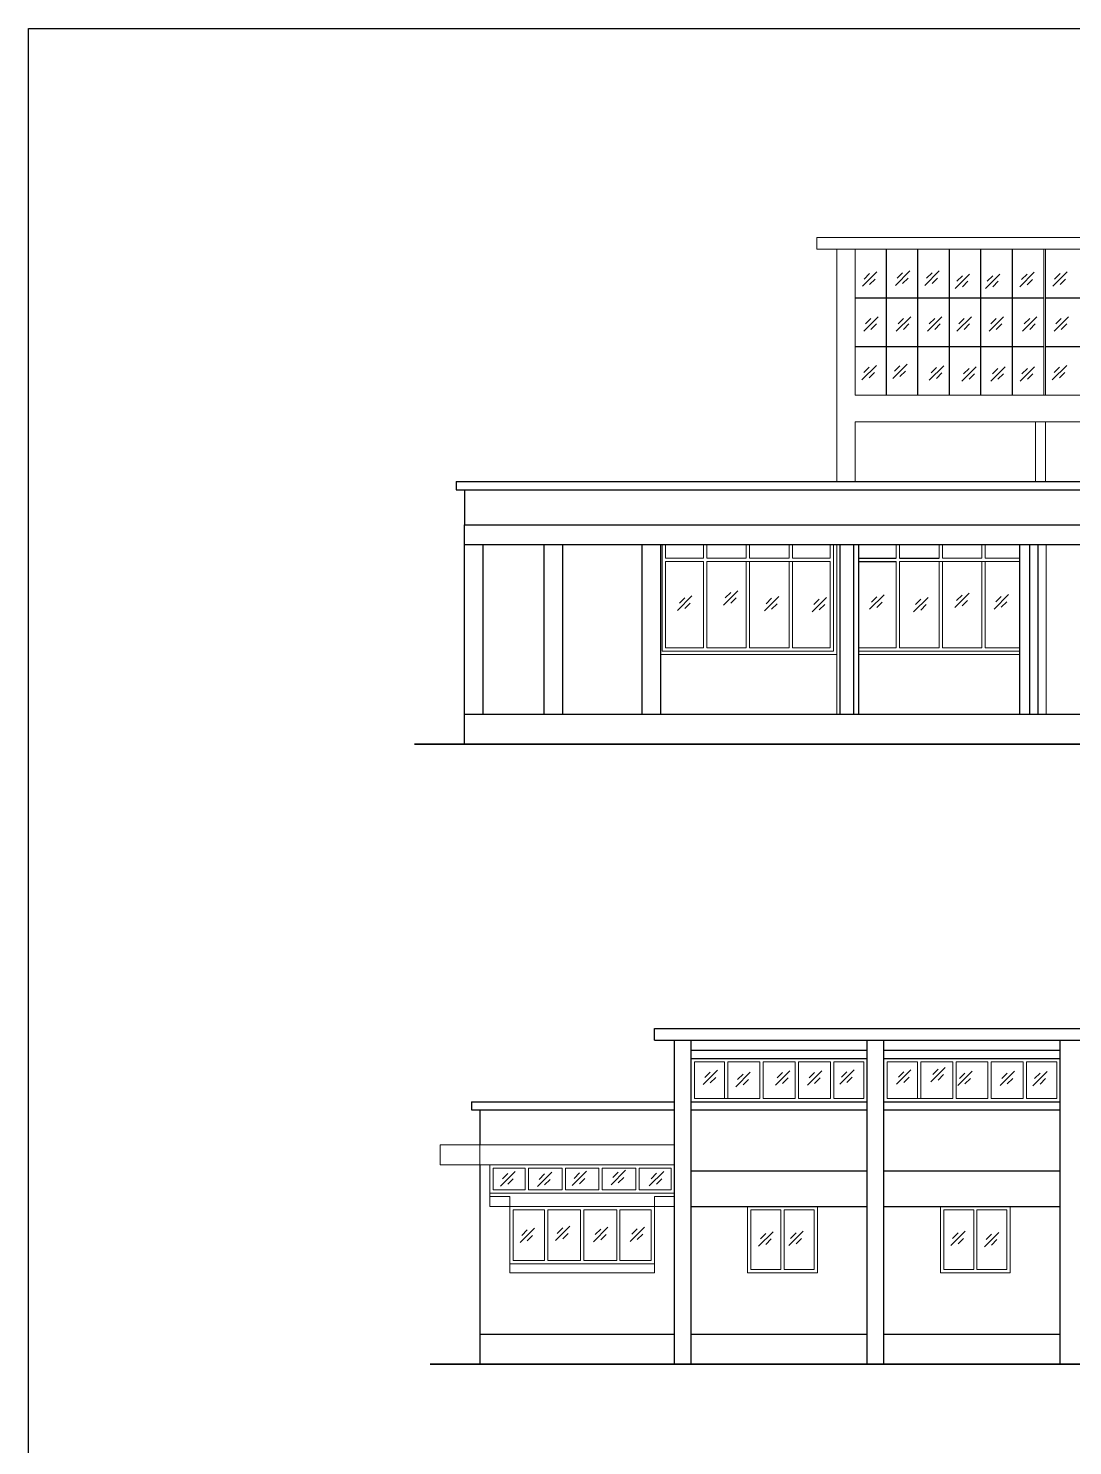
# Model space of a CAD drawing. Header units: inches. Extents: x -6800 to 96653, y -25814 to 17379.
# Drawn here: x 63500 to 64128, y 9762 to 10615 of the extents above; entities that cross this region are included whole.
import ezdxf

# ---------------------------------------------------------------- set-up
doc = ezdxf.new("R2010")
doc.units = ezdxf.units.IN
doc.header["$MEASUREMENT"] = 0
for name, color, linetype, lineweight in [('chajja elev', 4, 'Continuous', 20), ('Column', 101, 'Continuous', 30), ('Const line', 131, 'Continuous', 5), ('ele back', 51, 'Continuous', 15), ('ele front', 30, 'Continuous', 30), ('Glass Panal', 200, 'Continuous', 25), ('Ground level', 210, 'Continuous', 35), ('Opening elevation', 130, 'Continuous', 9), ('Wall', 90, 'Continuous', 30), ('Win ele', 211, 'Continuous', 15)]:
    doc.layers.add(name, color=color, linetype=linetype, lineweight=lineweight)

msp = doc.modelspace()

# ---------------------------------------------------------------- linework, layer by layer
at = {"transparency": 33554651}
for p, q in [((63499.65, 10614.65), (65875.65, 10614.65)), ((63499.65, 8929.85), (63499.65, 10614.65))]:
    msp.add_line(p, q, dxfattribs=at)
at = {"layer": 'chajja elev', "transparency": 33554585}
for p, q in [((63747.29, 9942.65), (63747.29, 9930.65)), ((63771.29, 9942.65), (63747.29, 9942.65)), ((63771.29, 9930.65), (63747.29, 9930.65))]:
    msp.add_line(p, q, dxfattribs=at)
at = {"layer": 'chajja elev', "transparency": 33554651}
for p, q in [((63771.29, 9942.65), (63771.29, 9930.65)), ((63771.29, 9930.65), (63888.29, 9930.65))]:
    msp.add_line(p, q, dxfattribs=at)
at = {"layer": 'chajja elev', "transparency": 33554687}
msp.add_line((63771.29, 9942.65), (63888.29, 9942.65), dxfattribs=at)
at = {"layer": 'Column', "transparency": 33554687}
for p, q in [((63809.97, 10201.83), (63809.97, 10303.83)), ((63820.97, 10303.83), (63820.97, 10201.83)), ((63888.29, 9942.65), (63888.29, 10005.65)), ((63898.29, 9994.65), (63898.29, 10005.65)), ((64004.29, 9810.65), (64004.29, 10005.65)), ((64014.29, 9810.65), (64014.29, 10005.65)), ((64120.29, 9810.65), (64120.29, 10005.65)), ((63898.29, 9968.65), (63898.29, 9994.65)), ((63898.29, 9810.65), (63898.29, 9968.65)), ((63888.29, 9930.65), (63888.29, 9942.65)), ((63888.29, 9810.65), (63888.29, 9930.65))]:
    msp.add_line(p, q, dxfattribs=at)
for points in [[(63761.97, 10201.83), (63761.97, 10303.83)], [(63772.97, 10303.83), (63772.97, 10201.83)], [(63868.97, 10201.83), (63868.97, 10303.83)], [(63879.97, 10303.83), (63879.97, 10201.83)], [(63987.97, 10201.83), (63987.97, 10303.83)], [(63998.97, 10303.83), (63998.97, 10201.83)], [(64095.97, 10201.83), (64095.97, 10303.83)], [(64106.97, 10303.83), (64106.97, 10201.83)]]:
    msp.add_lwpolyline(points, dxfattribs=at)
at = {"layer": 'Const line', "lineweight": 25, "transparency": 33554687}
for p, q in [((63998.97, 10295.83), (64021.72, 10295.83)), ((64023.72, 10295.83), (64047.47, 10295.83)), ((63998.97, 10293.83), (64021.72, 10293.83))]:
    msp.add_line(p, q, dxfattribs=at)
at = {"layer": 'ele back', "transparency": 33554641}
for p, q in [((63973.97, 10488.83), (64935.97, 10488.83)), ((63973.97, 10488.83), (63973.97, 10481.83)), ((63973.97, 10481.83), (64935.97, 10481.83)), ((63985.97, 10481.83), (63985.97, 10341.83)), ((63996.97, 10481.83), (63996.97, 10393.83)), ((64110.47, 10393.83), (64110.47, 10481.83)), ((64111.47, 10393.83), (64111.47, 10481.83)), ((63996.97, 10393.83), (64110.47, 10393.83)), ((64110.47, 10393.83), (64912.97, 10393.83)), ((63996.97, 10377.83), (64912.97, 10377.83)), ((63996.97, 10377.83), (63996.97, 10341.83)), ((64105.47, 10377.83), (64105.47, 10341.83)), ((64111.47, 10377.83), (64111.47, 10341.83))]:
    msp.add_line(p, q, dxfattribs=at)
at = {"layer": 'ele front', "transparency": 33554687}
for p, q in [((63756.97, 10341.83), (63756.97, 10336.83)), ((63756.97, 10341.83), (65083.97, 10341.83)), ((63756.97, 10336.83), (65083.97, 10336.83)), ((63761.97, 10336.83), (63761.97, 10315.83)), ((63761.97, 10201.83), (65078.97, 10201.83)), ((63761.97, 10183.83), (63761.97, 10201.83)), ((63876.29, 10012.65), (64838.29, 10012.65)), ((63876.29, 10005.65), (63876.29, 10012.65)), ((63876.29, 10005.65), (64838.29, 10005.65)), ((63898.29, 9999.65), (64004.29, 9999.65)), ((64014.29, 9999.65), (64120.29, 9999.65)), ((63898.29, 9994.65), (64004.29, 9994.65)), ((64014.29, 9994.65), (64120.29, 9994.65)), ((63766.29, 9968.65), (63888.29, 9968.65)), ((63766.29, 9968.65), (63766.29, 9963.65)), ((63766.29, 9963.65), (63888.29, 9963.65)), ((63771.29, 9963.65), (63771.29, 9942.65)), ((63898.29, 9968.65), (64004.29, 9968.65)), ((63898.29, 9963.65), (64004.29, 9963.65)), ((64014.29, 9968.65), (64120.29, 9968.65)), ((64014.29, 9963.65), (64120.29, 9963.65)), ((63771.29, 9930.65), (63771.29, 9810.65)), ((63898.29, 9927.05), (64004.29, 9927.05)), ((64014.29, 9927.05), (64120.29, 9927.05)), ((63898.29, 9905.65), (64004.29, 9905.65)), ((64014.29, 9905.65), (64120.29, 9905.65))]:
    msp.add_line(p, q, dxfattribs=at)
msp.add_lwpolyline([(63761.97, 10315.83), (65078.97, 10315.83), (65078.97, 10303.83), (63761.97, 10303.83)], close=True, dxfattribs=at)
at = {"layer": 'Glass Panal', "lineweight": 25, "transparency": 33554687}
for p, q in [((64015.88, 10393.83), (64015.88, 10481.83)), ((64034.8, 10393.83), (64034.8, 10481.83)), ((64053.72, 10393.83), (64053.72, 10481.83)), ((64072.63, 10393.83), (64072.63, 10481.83)), ((64091.55, 10393.83), (64091.55, 10481.83)), ((63996.97, 10452.5), (64110.47, 10452.5)), ((64111.47, 10452.5), (64224.97, 10452.5)), ((63996.97, 10423.16), (64110.47, 10423.16)), ((64111.47, 10423.16), (64224.97, 10423.16))]:
    msp.add_line(p, q, dxfattribs=at)
at = {"layer": 'Ground level', "transparency": 33554687}
for p, q in [((65108.97, 10183.83), (63731.97, 10183.83)), ((63771.29, 9810.65), (64943.29, 9810.65))]:
    msp.add_line(p, q, dxfattribs=at)
at = {"layer": 'Ground level', "transparency": 33554651}
msp.add_line((63771.29, 9810.65), (63741.29, 9810.65), dxfattribs=at)
at = {"layer": 'Opening elevation', "lineweight": 5, "transparency": 33554526}
for p, q in [((64001.38, 10459.44), (64010.05, 10468.11)), ((64002.45, 10463.77), (64005.72, 10467.04)), ((64021.22, 10459.97), (64029.9, 10468.65)), ((64022.29, 10464.31), (64025.56, 10467.58)), ((64038.92, 10459.97), (64047.59, 10468.65)), ((64039.99, 10464.31), (64043.26, 10467.58)), ((64057.16, 10458.1), (64065.83, 10466.77)), ((64075.39, 10458.1), (64084.06, 10466.77)), ((64096.04, 10459.17), (64104.71, 10467.84)), ((64097.1, 10463.51), (64100.37, 10466.77)), ((64115.88, 10459.44), (64124.55, 10468.11)), ((64116.95, 10463.77), (64120.22, 10467.04)), ((64005.72, 10460.51), (64008.98, 10463.77)), ((64025.56, 10461.04), (64028.83, 10464.31)), ((64043.26, 10461.04), (64046.52, 10464.31)), ((64058.22, 10462.44), (64061.49, 10465.7)), ((64061.49, 10459.17), (64064.76, 10462.44)), ((64076.46, 10462.44), (64079.72, 10465.7)), ((64079.72, 10459.17), (64082.99, 10462.44)), ((64100.37, 10460.24), (64103.64, 10463.51)), ((64120.22, 10460.51), (64123.48, 10463.77)), ((64002.19, 10432.38), (64010.86, 10441.05)), ((64021.76, 10432.38), (64030.43, 10441.05)), ((64040.53, 10432.38), (64049.2, 10441.05)), ((64058.23, 10432.38), (64066.9, 10441.05)), ((64077.53, 10432.38), (64086.21, 10441.05)), ((64097.65, 10432.38), (64106.32, 10441.05)), ((64116.69, 10432.38), (64125.36, 10441.05)), ((64003.26, 10436.71), (64006.52, 10439.98)), ((64006.52, 10433.45), (64009.79, 10436.71)), ((64022.83, 10436.71), (64026.1, 10439.98)), ((64026.1, 10433.45), (64029.36, 10436.71)), ((64041.6, 10436.71), (64044.87, 10439.98)), ((64044.87, 10433.45), (64048.13, 10436.71)), ((64059.3, 10436.71), (64062.56, 10439.98)), ((64062.56, 10433.45), (64065.83, 10436.71)), ((64078.6, 10436.71), (64081.87, 10439.98)), ((64081.87, 10433.45), (64085.14, 10436.71)), ((64098.71, 10436.71), (64101.98, 10439.98)), ((64101.98, 10433.45), (64105.25, 10436.71)), ((64117.76, 10436.71), (64121.02, 10439.98)), ((64121.02, 10433.45), (64124.29, 10436.71)), ((64001.09, 10403.15), (64009.77, 10411.82)), ((64002.16, 10407.48), (64005.43, 10410.75)), ((64005.43, 10404.22), (64008.7, 10407.48)), ((64019.6, 10403.95), (64028.27, 10412.62)), ((64020.66, 10408.29), (64023.93, 10411.55)), ((64023.93, 10405.02), (64027.2, 10408.29)), ((64041.58, 10402.88), (64050.25, 10411.55)), ((64042.65, 10407.22), (64045.92, 10410.48)), ((64045.92, 10403.95), (64049.19, 10407.22)), ((64061.16, 10402.34), (64069.83, 10411.01)), ((64062.23, 10406.68), (64065.49, 10409.95)), ((64078.59, 10402.34), (64087.26, 10411.01)), ((64079.66, 10406.68), (64082.92, 10409.95)), ((64096.28, 10402.34), (64104.96, 10411.01)), ((64097.35, 10406.68), (64100.62, 10409.95)), ((64115.59, 10403.15), (64124.27, 10411.82)), ((64116.66, 10407.48), (64119.93, 10410.75)), ((64119.93, 10404.22), (64123.2, 10407.48)), ((64065.49, 10403.41), (64068.76, 10406.68)), ((64082.92, 10403.41), (64086.19, 10406.68)), ((64100.62, 10403.41), (64103.89, 10406.68)), ((63890.18, 10264.36), (63898.85, 10273.03)), ((63891.25, 10268.69), (63894.52, 10271.96)), ((63917.81, 10267.54), (63926.48, 10276.21)), ((63918.88, 10271.87), (63922.14, 10275.14)), ((63922.14, 10268.61), (63925.41, 10271.87)), ((63942.42, 10264.02), (63951.09, 10272.7)), ((63943.49, 10268.36), (63946.76, 10271.63)), ((63971.06, 10263.52), (63979.73, 10272.19)), ((63972.12, 10267.86), (63975.39, 10271.12)), ((64005.7, 10264.99), (64014.38, 10273.66)), ((64006.77, 10269.32), (64010.04, 10272.59)), ((64032.17, 10263.49), (64040.84, 10272.16)), ((64033.24, 10267.83), (64036.51, 10271.1)), ((64056.96, 10265.99), (64065.63, 10274.66)), ((64058.03, 10270.33), (64061.3, 10273.59)), ((64061.3, 10267.06), (64064.56, 10270.33)), ((64080.58, 10265.15), (64089.25, 10273.82)), ((64081.65, 10269.49), (64084.91, 10272.76)), ((63894.52, 10265.43), (63897.78, 10268.69)), ((63946.76, 10265.09), (63950.03, 10268.36)), ((63975.39, 10264.59), (63978.66, 10267.86)), ((64010.04, 10266.05), (64013.31, 10269.32)), ((64036.51, 10264.56), (64039.77, 10267.83)), ((64084.91, 10266.22), (64088.18, 10269.49)), ((64042.57, 9980.59), (64051.24, 9989.26)), ((63905.53, 9978.91), (63914.21, 9987.58)), ((63906.6, 9983.25), (63909.87, 9986.51)), ((63909.87, 9979.98), (63913.14, 9983.25)), ((63925.24, 9977.66), (63933.91, 9986.33)), ((63926.31, 9982), (63929.57, 9985.26)), ((63929.57, 9978.73), (63932.84, 9982)), ((63949.01, 9978.6), (63957.68, 9987.27)), ((63950.08, 9982.93), (63953.35, 9986.2)), ((63953.35, 9979.67), (63956.61, 9982.93)), ((63968.3, 9978.6), (63976.97, 9987.27)), ((63969.37, 9982.93), (63972.63, 9986.2)), ((63972.63, 9979.67), (63975.9, 9982.93)), ((63987.69, 9979.12), (63996.36, 9987.79)), ((63988.76, 9983.46), (63992.03, 9986.72)), ((63992.03, 9980.19), (63995.29, 9983.46)), ((64021.92, 9979.12), (64030.59, 9987.79)), ((64022.99, 9983.46), (64026.26, 9986.72)), ((64026.26, 9980.19), (64029.53, 9983.46)), ((64043.63, 9984.92), (64046.9, 9988.19)), ((64046.9, 9981.66), (64050.17, 9984.92)), ((64058.73, 9978.3), (64067.4, 9986.97)), ((64059.79, 9982.63), (64063.06, 9985.9)), ((64063.06, 9979.37), (64066.33, 9982.63)), ((64084.2, 9978.3), (64092.87, 9986.97)), ((64085.27, 9982.63), (64088.53, 9985.9)), ((64088.53, 9979.37), (64091.8, 9982.63)), ((64103.9, 9978.19), (64112.57, 9986.86)), ((64104.97, 9982.53), (64108.24, 9985.8)), ((64108.24, 9979.26), (64111.5, 9982.53)), ((63783.72, 9917.88), (63792.39, 9926.55)), ((63784.79, 9922.21), (63788.06, 9925.48)), ((63788.06, 9918.94), (63791.32, 9922.21)), ((63805.89, 9917.58), (63814.56, 9926.25)), ((63806.96, 9921.91), (63810.22, 9925.18)), ((63810.22, 9918.65), (63813.49, 9921.91)), ((63826.82, 9918.17), (63835.49, 9926.84)), ((63827.89, 9922.5), (63831.15, 9925.77)), ((63831.15, 9919.23), (63834.42, 9922.5)), ((63850.16, 9918.69), (63858.83, 9927.36)), ((63851.23, 9923.02), (63854.5, 9926.29)), ((63854.5, 9919.76), (63857.76, 9923.02)), ((63873.18, 9917.97), (63881.85, 9926.64)), ((63874.25, 9922.31), (63877.51, 9925.57)), ((63877.51, 9919.04), (63880.78, 9922.31)), ((63795.4, 9883.87), (63804.07, 9892.54)), ((63796.47, 9888.21), (63799.73, 9891.47)), ((63799.73, 9884.94), (63803, 9888.21)), ((63816.75, 9885.04), (63825.42, 9893.71)), ((63817.82, 9889.37), (63821.09, 9892.64)), ((63821.09, 9886.11), (63824.35, 9889.37)), ((63839.61, 9884.37), (63848.28, 9893.04)), ((63840.67, 9888.71), (63843.94, 9891.97)), ((63843.94, 9885.44), (63847.21, 9888.71)), ((63861.63, 9884.54), (63870.3, 9893.21)), ((63862.69, 9888.87), (63865.96, 9892.14)), ((63865.96, 9885.61), (63869.23, 9888.87)), ((63938.93, 9881.7), (63947.6, 9890.37)), ((63940, 9886.03), (63943.26, 9889.3)), ((63957.11, 9882.03), (63965.78, 9890.7)), ((63958.18, 9886.36), (63961.45, 9889.63)), ((64054.53, 9882.03), (64063.2, 9890.7)), ((64055.6, 9886.36), (64058.87, 9889.63)), ((64074.72, 9881.31), (64083.39, 9889.99)), ((64075.79, 9885.65), (64079.05, 9888.92)), ((63943.26, 9882.76), (63946.53, 9886.03)), ((63961.45, 9883.1), (63964.71, 9886.36)), ((64058.87, 9883.1), (64062.14, 9886.36)), ((64079.05, 9882.38), (64082.32, 9885.65))]:
    msp.add_line(p, q, dxfattribs=at)
at = {"layer": 'Wall', "transparency": 33554687}
for p, q in [((63995.97, 10303.83), (63995.97, 10201.83)), ((64101.97, 10303.83), (64101.97, 10201.83)), ((63771.29, 9828.65), (63888.29, 9828.65)), ((63898.29, 9828.65), (64004.29, 9828.65)), ((64014.29, 9828.65), (64120.29, 9828.65))]:
    msp.add_line(p, q, dxfattribs=at)
at = {"layer": 'Win ele', "transparency": 33554651}
for p, q in [((63882.97, 10295.83), (63905.72, 10295.83)), ((63905.72, 10295.83), (63905.72, 10303.83)), ((63907.72, 10295.83), (63907.72, 10303.83)), ((63907.72, 10295.83), (63931.47, 10295.83)), ((63931.47, 10295.83), (63931.47, 10303.83)), ((63933.47, 10295.83), (63933.47, 10303.83)), ((63933.47, 10295.83), (63957.22, 10295.83)), ((63957.22, 10295.83), (63957.22, 10303.83)), ((63959.22, 10295.83), (63959.22, 10303.83)), ((63959.22, 10295.83), (63981.97, 10295.83)), ((63998.97, 10295.83), (64021.72, 10295.83)), ((64021.72, 10295.83), (64021.72, 10303.83)), ((64023.72, 10295.83), (64023.72, 10303.83)), ((64023.72, 10295.83), (64047.47, 10295.83)), ((64047.47, 10295.83), (64047.47, 10303.83)), ((64049.47, 10295.83), (64049.47, 10303.83)), ((64049.47, 10295.83), (64073.22, 10295.83)), ((64073.22, 10295.83), (64073.22, 10303.83)), ((64075.22, 10295.83), (64075.22, 10303.83)), ((64075.22, 10295.83), (64095.97, 10295.83)), ((63882.97, 10293.83), (63905.72, 10293.83)), ((63905.72, 10241.83), (63905.72, 10293.83)), ((63907.72, 10293.83), (63981.97, 10293.83)), ((63907.72, 10241.83), (63907.72, 10293.83)), ((63931.47, 10241.83), (63931.47, 10293.83)), ((63933.47, 10241.83), (63933.47, 10293.83)), ((63957.22, 10241.83), (63957.22, 10293.83)), ((63959.22, 10241.83), (63959.22, 10293.83)), ((63998.97, 10293.83), (64021.72, 10293.83)), ((64021.72, 10241.83), (64021.72, 10293.83)), ((64023.72, 10293.83), (64095.97, 10293.83)), ((64023.72, 10241.83), (64023.72, 10293.83)), ((64047.47, 10241.83), (64047.47, 10293.83)), ((64049.47, 10241.83), (64049.47, 10293.83)), ((64073.22, 10241.83), (64073.22, 10293.83)), ((64075.22, 10241.83), (64075.22, 10293.83)), ((63900.29, 9992.65), (63918.49, 9992.65)), ((63900.29, 9970.65), (63900.29, 9992.65)), ((63918.49, 9970.65), (63918.49, 9992.65)), ((63920.49, 9992.65), (63939.69, 9992.65)), ((63920.49, 9970.65), (63920.49, 9992.65)), ((63939.69, 9970.65), (63939.69, 9992.65)), ((63941.69, 9992.65), (63960.89, 9992.65)), ((63941.69, 9970.65), (63941.69, 9992.65)), ((63960.89, 9970.65), (63960.89, 9992.65)), ((63962.89, 9992.65), (63982.09, 9992.65)), ((63962.89, 9970.65), (63962.89, 9992.65)), ((63982.09, 9970.65), (63982.09, 9992.65)), ((63984.09, 9992.65), (64002.29, 9992.65)), ((63984.09, 9970.65), (63984.09, 9992.65)), ((64002.29, 9970.65), (64002.29, 9992.65)), ((64016.29, 9992.65), (64034.49, 9992.65)), ((64016.29, 9970.65), (64016.29, 9992.65)), ((64034.49, 9970.65), (64034.49, 9992.65)), ((64036.49, 9992.65), (64055.69, 9992.65)), ((64036.49, 9970.65), (64036.49, 9992.65)), ((64055.69, 9970.65), (64055.69, 9992.65)), ((64057.69, 9992.65), (64076.89, 9992.65)), ((64057.69, 9970.65), (64057.69, 9992.65)), ((64076.89, 9970.65), (64076.89, 9992.65)), ((64078.89, 9992.65), (64098.09, 9992.65)), ((64078.89, 9970.65), (64078.89, 9992.65)), ((64098.09, 9970.65), (64098.09, 9992.65)), ((64100.09, 9992.65), (64118.29, 9992.65)), ((64100.09, 9970.65), (64100.09, 9992.65)), ((64118.29, 9970.65), (64118.29, 9992.65)), ((63900.29, 9970.65), (63939.69, 9970.65)), ((63941.69, 9970.65), (63960.89, 9970.65)), ((63962.89, 9970.65), (63982.09, 9970.65)), ((63984.09, 9970.65), (64002.29, 9970.65)), ((64016.29, 9970.65), (64055.69, 9970.65)), ((64057.69, 9970.65), (64076.89, 9970.65)), ((64078.89, 9970.65), (64098.09, 9970.65)), ((64100.09, 9970.65), (64118.29, 9970.65)), ((63777.29, 9911.65), (63777.29, 9930.65)), ((63779.29, 9928.65), (63798.49, 9928.65)), ((63779.29, 9915.65), (63779.29, 9928.65)), ((63798.49, 9915.65), (63798.49, 9928.65)), ((63800.49, 9928.65), (63820.69, 9928.65)), ((63800.49, 9915.65), (63800.49, 9928.65)), ((63820.69, 9915.65), (63820.69, 9928.65)), ((63822.69, 9928.65), (63842.89, 9928.65)), ((63822.69, 9915.65), (63822.69, 9928.65)), ((63842.89, 9915.65), (63842.89, 9928.65)), ((63844.89, 9928.65), (63865.09, 9928.65)), ((63844.89, 9915.65), (63844.89, 9928.65)), ((63865.09, 9915.65), (63865.09, 9928.65)), ((63867.09, 9928.65), (63886.29, 9928.65)), ((63867.09, 9915.65), (63867.09, 9928.65)), ((63886.29, 9915.65), (63886.29, 9928.65)), ((63777.29, 9913.65), (63888.29, 9913.65)), ((63779.29, 9915.65), (63798.49, 9915.65)), ((63800.49, 9915.65), (63820.69, 9915.65)), ((63822.69, 9915.65), (63842.89, 9915.65)), ((63844.89, 9915.65), (63865.09, 9915.65)), ((63867.09, 9915.65), (63886.29, 9915.65)), ((63789.29, 9905.65), (63876.29, 9905.65)), ((63789.29, 9865.65), (63789.29, 9905.65)), ((63791.29, 9903.65), (63810.04, 9903.65)), ((63791.29, 9873.15), (63791.29, 9903.65)), ((63810.04, 9903.65), (63810.04, 9873.15)), ((63812.04, 9903.65), (63831.79, 9903.65)), ((63812.04, 9903.65), (63812.04, 9873.15)), ((63831.79, 9903.65), (63831.79, 9873.15)), ((63833.79, 9903.65), (63853.54, 9903.65)), ((63833.79, 9903.65), (63833.79, 9873.15)), ((63853.54, 9903.65), (63853.54, 9873.15)), ((63855.54, 9903.65), (63874.29, 9903.65)), ((63855.54, 9903.65), (63855.54, 9873.15)), ((63874.29, 9903.65), (63874.29, 9873.15)), ((63876.29, 9905.65), (63876.29, 9865.65)), ((63932.29, 9905.65), (63974.29, 9905.65)), ((63932.29, 9865.65), (63932.29, 9905.65)), ((63934.29, 9903.65), (63952.29, 9903.65)), ((63934.29, 9867.65), (63934.29, 9903.65)), ((63952.29, 9867.65), (63952.29, 9903.65)), ((63954.29, 9903.65), (63972.29, 9903.65)), ((63954.29, 9867.65), (63954.29, 9903.65)), ((63972.29, 9903.65), (63972.29, 9867.65)), ((63974.29, 9905.65), (63974.29, 9865.65)), ((64050.29, 9903.65), (64068.29, 9903.65)), ((64050.29, 9867.65), (64050.29, 9903.65)), ((64068.29, 9867.65), (64068.29, 9903.65)), ((64070.29, 9903.65), (64088.29, 9903.65)), ((64070.29, 9867.65), (64070.29, 9903.65)), ((64088.29, 9903.65), (64088.29, 9867.65)), ((63876.29, 9871.15), (63789.29, 9871.15)), ((63810.04, 9873.15), (63791.29, 9873.15)), ((63831.79, 9873.15), (63812.04, 9873.15)), ((63853.54, 9873.15), (63833.79, 9873.15)), ((63874.29, 9873.15), (63855.54, 9873.15)), ((63876.29, 9865.65), (63789.29, 9865.65)), ((63974.29, 9865.65), (63932.29, 9865.65)), ((63952.29, 9867.65), (63934.29, 9867.65)), ((63972.29, 9867.65), (63954.29, 9867.65)), ((64068.29, 9867.65), (64050.29, 9867.65)), ((64088.29, 9867.65), (64070.29, 9867.65))]:
    msp.add_line(p, q, dxfattribs=at)
at = {"layer": 'Win ele', "transparency": 33554526}
for p, q in [((63985.97, 10303.83), (63985.97, 10201.83)), ((64111.97, 10303.83), (64111.97, 10201.83))]:
    msp.add_line(p, q, dxfattribs=at)
at = {"layer": 'Win ele', "transparency": 33554651}
for points in [[(63983.97, 10303.83), (63983.97, 10239.83), (63880.97, 10239.83), (63880.97, 10303.83)], [(63882.97, 10295.83), (63882.97, 10303.83)], [(63981.97, 10303.83), (63981.97, 10295.83)], [(63905.72, 10241.83), (63882.97, 10241.83), (63882.97, 10293.83)], [(63981.97, 10293.83), (63981.97, 10241.83), (63959.22, 10241.83)], [(63985.97, 10237.83), (63879.97, 10237.83)], [(63931.47, 10241.83), (63907.72, 10241.83)], [(63957.22, 10241.83), (63933.47, 10241.83)], [(64021.72, 10241.83), (63998.97, 10241.83)], [(64095.97, 10239.83), (63998.97, 10239.83)], [(64095.97, 10237.83), (63998.97, 10237.83)], [(64047.47, 10241.83), (64023.72, 10241.83)], [(64073.22, 10241.83), (64049.47, 10241.83)], [(64095.97, 10241.83), (64075.22, 10241.83)]]:
    msp.add_lwpolyline(points, dxfattribs=at)
for points in [[(63789.29, 9911.65), (63777.29, 9911.65), (63777.29, 9905.65), (63789.29, 9905.65)], [(63888.29, 9911.65), (63876.29, 9911.65), (63876.29, 9905.65), (63888.29, 9905.65)], [(64048.29, 9905.65), (64090.29, 9905.65), (64090.29, 9865.65), (64048.29, 9865.65)]]:
    msp.add_lwpolyline(points, close=True, dxfattribs=at)

doc.saveas('drawing.dxf')
